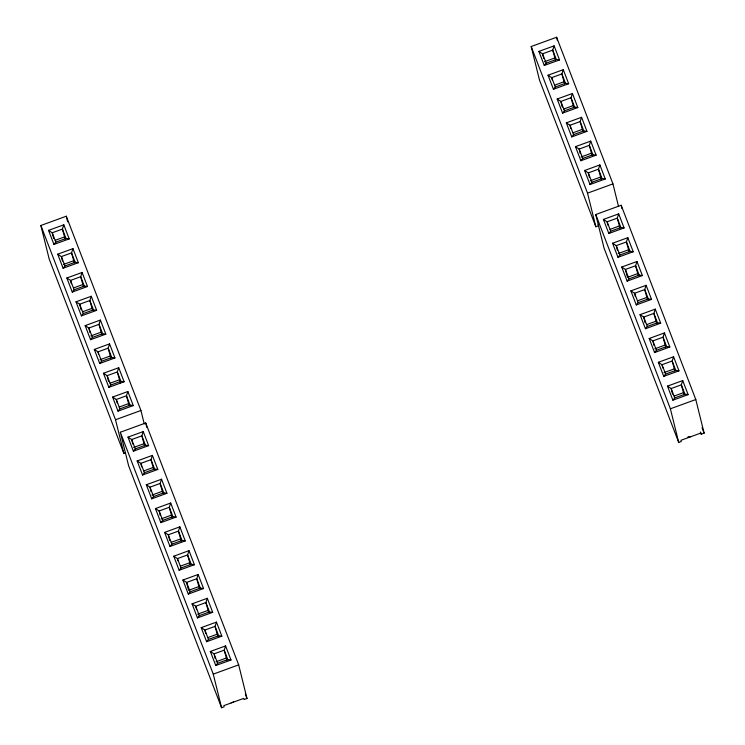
<?xml version="1.0" encoding="UTF-8"?>
<svg xmlns="http://www.w3.org/2000/svg" width="745" height="745" viewBox="0 0 745 745"><rect width="100%" height="100%" fill="white"/><g stroke="black" fill="none" stroke-linecap="round" stroke-linejoin="round"><path stroke-width="1.12" d="M63.8 224.813L69.201 238.884L53.957 244.435L48.555 230.373L63.8 224.813L62.403 229.078L65.16 239.071M72.954 248.634L78.355 262.696L63.111 268.247L57.7 254.185L72.954 248.634L71.557 252.89L74.314 262.883M82.099 272.447L87.5 286.508L72.256 292.068L66.854 277.997L82.099 272.447L80.702 276.702L83.459 286.695M91.253 296.259L96.654 310.32L81.41 315.88L75.999 301.818L91.253 296.259L89.856 300.514L92.613 310.516M100.398 320.071L105.809 334.142L90.555 339.692L85.153 325.63L100.398 320.071L99.001 324.336L101.767 334.328M109.552 343.892L114.954 357.954L99.709 363.504L94.308 349.442L109.552 343.892L108.155 348.148L110.912 358.14M118.706 367.704L124.108 381.766L108.854 387.326L103.453 373.264L118.706 367.704L117.31 371.96L120.467 382.995M127.851 391.516L133.253 405.578L118.008 411.138L112.607 397.076L127.851 391.516L126.454 395.781L129.211 405.774M143.245 431.579L148.646 445.64L133.402 451.2L128 437.138L143.245 431.579L141.848 435.844L144.605 445.836M152.399 455.4L157.8 469.462L142.556 475.012L137.145 460.95L152.399 455.4L151.002 459.656L153.759 469.648M161.544 479.212L166.945 493.274L151.701 498.833L146.299 484.762L161.544 479.212L160.147 483.468L162.904 493.46M170.698 503.024L176.099 517.086L160.855 522.645L155.444 508.584L170.698 503.024L169.301 507.28L172.058 517.281M179.843 526.836L185.254 540.907L170 546.457L164.598 532.396L179.843 526.836L178.446 531.101L181.212 541.093M188.997 550.657L194.398 564.719L179.154 570.27L173.753 556.208L188.997 550.657L187.6 554.913L190.357 564.906M198.151 574.47L203.553 588.531L188.299 594.091L182.898 580.029L198.151 574.47L196.755 578.725L199.511 588.718M207.296 598.282L212.698 612.343L197.453 617.903L192.052 603.841L207.296 598.282L205.899 602.547L208.656 612.539M216.45 622.103L221.852 636.165L206.607 641.715L201.197 627.653L216.45 622.103L215.054 626.359L217.81 636.351M225.595 645.915L231.006 659.977L215.752 665.536L210.351 651.465L225.595 645.915L224.198 650.171L226.964 660.163M554.112 45.855L559.523 59.917L544.269 65.467L538.868 51.405L554.112 45.855L552.725 50.111L555.481 60.103M563.267 69.667L568.668 83.729L553.423 89.288L548.022 75.226L563.267 69.667L561.87 73.923L564.626 83.915M572.421 93.479L577.822 107.55L562.577 113.1L557.167 99.038L572.421 93.479L571.024 97.744L573.78 107.736M581.566 117.3L586.967 131.362L571.722 136.912L566.321 122.85L581.566 117.3L580.169 121.556L582.925 131.548M590.72 141.112L596.121 155.174L580.876 160.734L575.466 146.663L590.72 141.112L589.323 145.368L592.079 155.36M599.865 164.924L605.275 178.986L590.021 184.546L584.62 170.484L599.865 164.924L598.468 169.18L601.234 179.182M618.676 213.871L624.077 227.933L608.833 233.483L603.422 219.421L618.676 213.871L617.279 218.127L620.036 228.119M627.821 237.683L633.222 251.745L617.978 257.304L612.576 243.233L627.821 237.683L626.424 241.939L629.18 251.931M636.975 261.495L642.376 275.557L627.132 281.116L621.721 267.055L636.975 261.495L635.578 265.751L638.335 275.752M646.12 285.307L651.53 299.378L636.277 304.928L630.875 290.867L646.12 285.307L644.723 289.572L647.489 299.565M655.274 309.128L660.675 323.19L645.431 328.741L640.029 314.679L655.274 309.128L653.877 313.384L656.634 323.377M664.428 332.94L669.829 347.002L654.576 352.562L649.174 338.5L664.428 332.94L663.031 337.196L665.788 347.189M673.573 356.753L678.974 370.824L663.73 376.374L658.329 362.312L673.573 356.753L672.176 361.018L674.933 371.01M682.727 380.574L688.129 394.636L672.884 400.186L667.473 386.124L682.727 380.574L681.33 384.83L684.087 394.822M53.957 244.435L55.838 242.153L66.007 238.447L69.201 238.884M63.111 268.247L64.992 265.965L75.161 262.268L78.355 262.696M72.256 292.068L74.146 289.786L84.306 286.08L87.5 286.508M81.41 315.88L83.291 313.598L93.46 309.892L96.654 310.32M90.555 339.692L92.445 337.411L102.605 333.713L105.809 334.142M99.709 363.504L101.59 361.232L111.759 357.526L114.954 357.954M108.854 387.326L110.744 385.044L120.904 381.338L124.108 381.766M118.008 411.138L119.889 408.856L130.058 405.15L133.253 405.578M133.402 451.2L135.283 448.918L145.452 445.212L148.646 445.64M142.556 475.012L144.437 472.73L154.606 469.033L157.8 469.462M151.701 498.833L153.591 496.552L163.751 492.845L166.945 493.274M160.855 522.645L162.736 520.364L172.905 516.657L176.099 517.086M544.269 65.467L546.159 63.195L556.319 59.488L559.523 59.917M170 546.457L171.89 544.176L182.05 540.479L185.254 540.907M553.423 89.288L555.304 87.007L565.474 83.3L568.668 83.729M179.154 570.27L181.035 567.988L191.204 564.291L194.398 564.719M562.577 113.1L564.459 110.819L574.628 107.112L577.822 107.55M188.299 594.091L190.189 591.809L200.349 588.103L203.553 588.531M571.722 136.912L573.613 134.631L583.773 130.934L586.967 131.362M197.453 617.903L199.334 615.621L209.503 611.915L212.698 612.343M580.876 160.734L582.758 158.452L592.927 154.746L596.121 155.174M206.607 641.715L208.488 639.433L218.658 635.736L221.852 636.165M590.021 184.546L591.912 182.264L602.072 178.558L605.275 178.986M215.752 665.536L217.642 663.255L227.802 659.548L231.006 659.977M608.833 233.483L610.714 231.201L620.883 227.504L624.077 227.933M617.978 257.304L619.868 255.023L630.028 251.316L633.222 251.745M627.132 281.116L629.013 278.835L639.182 275.129L642.376 275.557M636.277 304.928L638.167 302.647L648.327 298.95L651.53 299.378M645.431 328.741L647.312 326.468L657.481 322.762L660.675 323.19M654.576 352.562L656.466 350.28L666.626 346.574L669.829 347.002M663.73 376.374L665.62 374.092L675.78 370.386L678.974 370.824M672.884 400.186L674.765 397.904L684.934 394.207L688.129 394.636M598.105 224.655L598.393 225.837L595.851 226.759L539.51 80.125L531.194 46.507L556.608 37.25L612.949 183.885L618.49 206.3M125.533 452.737L123.838 453.351L49.198 259.092L40.873 225.474L66.286 216.218L140.935 410.486L144.26 423.924M544.511 61.723L554.68 58.017M55.214 240.318L64.359 236.984M554.68 85.172L563.825 81.838M63.344 264.503L73.513 260.797M563.825 108.984L572.98 105.65M73.513 287.942L82.658 284.618M572.98 132.796L582.124 129.462M82.667 311.764L91.812 308.43M581.119 156.981L591.279 153.274M90.797 335.948L100.966 332.242M590.264 180.793L600.433 177.096M99.951 359.76L110.111 356.054M595.851 226.759L587.535 193.151L612.949 183.885M110.111 383.209L119.265 379.876M701.213 434.205L700.924 433.022L680.958 440.295L681.256 441.478L678.714 442.409L604.065 248.141L595.749 214.523L621.162 205.266L695.802 399.534L704.127 433.152L701.213 434.205L700.384 432.035M119.265 407.021L128.41 403.688M610.09 229.367L619.235 226.033M123.838 453.351L115.522 419.742L140.935 410.486M120.317 432.24L145.731 422.983L238.679 664.875L246.995 698.493L244.09 699.555L243.792 698.363L223.835 705.636L224.124 706.828L221.582 707.75L128.643 465.858L120.317 432.24L213.266 674.132L221.582 707.75M618.22 253.551L628.389 249.854M133.644 447.456L143.804 443.75M627.374 277.373L637.534 273.666M143.813 470.896L152.958 467.562M637.534 300.812L646.688 297.478M151.943 495.08L162.103 491.374M646.688 324.624L655.833 321.291M161.097 518.893L171.257 515.195M654.818 348.809L664.987 345.112M171.257 542.341L180.411 539.007M663.972 372.63L674.132 368.924M180.411 566.153L189.556 562.82M674.141 396.07L683.286 392.736M678.714 442.409L670.388 408.791L695.802 399.534M188.541 590.338L198.71 586.641M197.695 614.159L207.855 610.453M690.783 436.57L688.24 437.492L688.231 436.421M207.864 637.599L217.009 634.265M210.351 651.465L214.038 653.877L224.198 650.171L227.802 659.548M215.994 661.784L226.163 658.077M213.266 674.132L238.679 664.875M231.108 702.833L233.651 701.911M538.868 51.405L542.556 53.817L546.159 63.195M548.022 75.226L551.71 77.629L555.304 87.007M557.167 99.038L560.855 101.441L564.459 110.819M566.321 122.85L570.009 125.262L573.613 134.631M575.466 146.663L579.154 149.075L582.758 158.452M584.62 170.484L588.308 172.887L591.912 182.264M603.422 219.421L607.11 221.833L610.714 231.201M612.576 243.233L616.264 245.645L619.868 255.023M621.721 267.055L625.409 269.457L629.013 278.835M630.875 290.867L634.563 293.269L638.167 302.647M640.029 314.679L643.717 317.091L647.312 326.468M649.174 338.5L652.862 340.903L656.466 350.28M658.329 362.312L662.016 364.715L665.62 374.092M667.473 386.124L671.161 388.536L674.765 397.904M48.555 230.373L52.243 232.775L55.838 242.153M57.7 254.185L61.388 256.597L64.992 265.965M66.854 277.997L70.542 280.409L74.146 289.786M75.999 301.818L79.687 304.221L83.291 313.598M85.153 325.63L88.841 328.033L92.445 337.411M94.308 349.442L97.986 351.854L101.59 361.232M103.453 373.264L107.14 375.666L110.744 385.044M112.607 397.076L116.294 399.478L119.889 408.856M128 437.138L131.688 439.541L135.283 448.918M137.145 460.95L140.833 463.362L144.437 472.73M146.299 484.762L149.987 487.174L153.591 496.552M155.444 508.584L159.132 510.986L162.736 520.364M164.598 532.396L168.286 534.798L171.89 544.176M173.753 556.208L177.431 558.62L181.035 567.988M182.898 580.029L186.585 582.432L190.189 591.809M192.052 603.841L195.739 606.244L199.334 615.621M201.197 627.653L204.884 630.065L208.488 639.433M702.041 427.723L704.127 433.152M556.319 59.488L552.725 50.111L542.556 53.817L543.673 58.334M565.474 83.3L561.87 73.923L551.71 77.629L552.269 79.892M574.628 107.112L571.024 97.744L560.855 101.441L562.251 107.094M583.773 130.934L580.169 121.556L570.009 125.262L570.847 128.652M592.927 154.746L589.323 145.368L579.154 149.075L580.271 153.591M602.072 178.558L598.468 169.18L588.308 172.887L589.425 177.403M620.883 227.504L617.279 218.127L607.11 221.833L607.948 225.223M630.028 251.316L626.424 241.939L616.264 245.645L617.382 250.162M639.182 275.129L635.578 265.751L625.409 269.457L627.094 276.237M648.327 298.95L644.723 289.572L634.563 293.269L635.401 296.659M657.481 322.762L653.877 313.384L643.717 317.091L645.114 322.734M666.626 346.574L663.031 337.196L652.862 340.903L653.98 345.419M675.78 370.386L672.176 361.018L662.016 364.715L662.854 368.104M684.934 394.207L681.33 384.83L671.161 388.536L672.558 394.179M531.194 46.507L587.535 193.151M595.749 214.523L670.388 408.791M245.328 694.154L246.995 698.493M66.007 238.447L62.403 229.078L52.243 232.775L53.64 238.428M75.161 262.268L71.557 252.89L61.388 256.597L62.506 261.113M84.306 286.08L80.702 276.702L70.542 280.409L71.38 283.798M93.46 309.892L89.856 300.514L79.687 304.221L81.084 309.873M102.605 333.713L99.001 324.336L88.841 328.033L89.959 332.559M111.759 357.526L108.155 348.148L97.986 351.854L98.554 354.108M120.904 381.338L117.31 371.96L107.14 375.666L108.537 381.319M130.058 405.15L126.454 395.781L116.294 399.478L117.133 402.868M145.452 445.212L141.848 435.844L131.688 439.541L132.806 444.067M154.606 469.033L151.002 459.656L140.833 463.362L141.671 466.752M163.751 492.845L160.147 483.468L149.987 487.174L151.105 491.691M172.905 516.657L169.301 507.28L159.132 510.986L160.25 515.503M182.05 540.479L178.446 531.101L168.286 534.798L169.683 540.451M191.204 564.291L187.6 554.913L177.431 558.62L177.999 560.873M200.349 588.103L196.755 578.725L186.585 582.432L188.262 589.211M209.503 611.915L205.899 602.547L195.739 606.244L196.578 609.634M218.658 635.736L215.054 626.359L204.884 630.065L205.722 633.455M214.038 653.877L217.642 663.255M40.873 225.474L115.522 419.742M621.162 205.266L621.991 208.628M556.608 37.25L557.437 40.612M214.318 655.004L215.156 658.394M145.731 422.983L146.84 427.462M66.286 216.218L67.674 221.814"/></g></svg>
